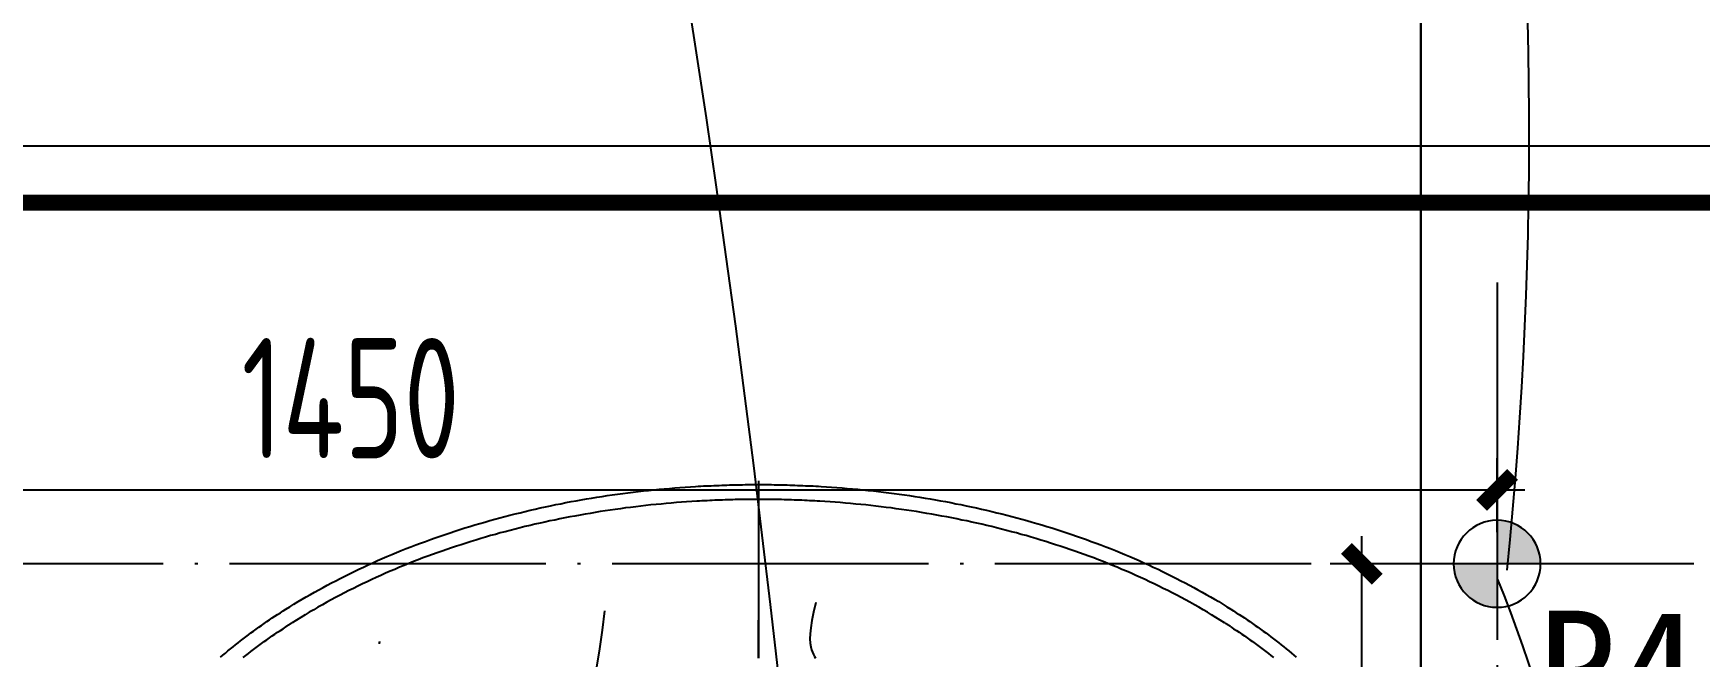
# Model space of a CAD drawing. Extents: x 11992 to 29481, y -6727 to 6811.
# Drawn here: x 24122 to 25176, y 3168 to 3562 of the extents above; entities that cross this region are included whole.
import ezdxf

# ---------------------------------------------------------------- set-up
doc = ezdxf.new("R2010")
doc.units = 0
doc.header["$MEASUREMENT"] = 0
doc.linetypes.add('DOTE', pattern=[2.42, 2, -0.2, 0.02, -0.2])
doc.layers.get('0').update_dxf_attribs({"color": 8, "linetype": 'CONTINUOUS'})
doc.layers.get('Defpoints').update_dxf_attribs({"color": 8, "linetype": 'CONTINUOUS'})
doc.layers.add('zoylight 1灯带', color=1, linetype='CONTINUOUS', lineweight=30)
for name, color, linetype in [('zoylight 2射灯', 1, 'CONTINUOUS'), ('zoylight 3编号', 7, 'CONTINUOUS'), ('zoylight 4标注', 9, 'CONTINUOUS'), ('zoylight 5回路', 4, 'CONTINUOUS')]:
    doc.layers.add(name, color=color, linetype=linetype)
doc.styles.add('CCD-DIM', font='archs.shx', dxfattribs={"width": 0.8})
doc.styles.add('TFB MS 3mm at 1 to 25', font='arial.ttf', dxfattribs={"height": 75})
doc.styles.add('XZC', font='SIMPLEX.SHX', dxfattribs={"width": 0.7, "bigfont": 'hztxt.shx'})
doc.linetypes.add('LED_LINE', pattern='A,12.7,-5.08,["LED",XZC,S=2.54,R=0,X=-2.54,Y=-1.27],-6.35', length=24.13)
doc.dimstyles.new('zoylight_DIM_40', dxfattribs={"dimscale": 40, "dimtxt": 1.9, "dimasz": 0.4, "dimexe": 0.5, "dimexo": 0.5, "dimgap": 0.5, "dimtad": 1, "dimdec": 0, "dimrnd": 5, "dimzin": 12, "dimdsep": 46, "dimtxsty": 'CCD-DIM', "dimblk": 'CCD_Dimension_Tick', "dimcen": 0.125, "dimclrd": 44, "dimclre": 44, "dimclrt": 50, "dimadec": 0, "dimazin": 0, "dimtfac": 1, "dimtdec": 0, "dimtmove": 2, "dimatfit": 3, "dimldrblk": 'CCD_Leader_Dot', "dimfxl": 0, "dimtvp": 1, "dimtolj": 1, "dimtzin": 0, "dimarcsym": 0})

# ---------------------------------------------------------------- blocks, each defined once
blk = doc.blocks.new('嵌入式射灯55')
at = {"layer": 'zoylight 2射灯'}
h = blk.add_hatch(color=256, dxfattribs=at)
h.dxf.hatch_style = 1
h.paths.add_polyline_path([(0, 0), (0, 27.5, 0.41421356), (-27.5, 0)])
h.paths.add_polyline_path([(0, -27.5, 0.41421356), (27.5, 0), (0, 0)])
for p, q in [((0, -48.125), (0, 48.125)), ((48.125, 0), (-48.125, 0))]:
    blk.add_line(p, q, dxfattribs=at)
blk.add_circle((0, 0), 27.5, dxfattribs=at)
blk = doc.blocks.new('CCD_Dimension_Tick')
at = {"color": 0, "linetype": 'ByBlock'}
for p, q in [((-1.091, 0), (0, 0)), ((0, 0), (1.091, 0))]:
    blk.add_line(p, q, dxfattribs=at)
at = {"color": 0, "linetype": 'Continuous', "const_width": 0.608}
blk.add_lwpolyline([(-0.61, -0.61), (0.61, 0.61)], dxfattribs=at)
blk = doc.blocks.new('*D38')
at = {"layer": 'Defpoints', "color": 0, "linetype": 'Continuous'}
for p in [(25047.9, 3273.1), (23598.2, 3226.4, 2437.4), (25047.9, 3226.4, 2437.4)]:
    blk.add_point(p, dxfattribs=at)
at = {"layer": 'zoylight 4标注', "color": 44, "lineweight": -2}
for p, q in [((23598.2, 3246.4), (23598.2, 3293.1)), ((23614.2, 3273.1), (25031.9, 3273.1))]:
    blk.add_line(p, q, dxfattribs=at)
at = {"layer": 'zoylight 4标注', "color": 44, "linetype": 'Continuous', "lineweight": -2}
blk.add_line((25047.9, 3246.4), (25047.9, 3293.1), dxfattribs=at)
at = {"layer": 'zoylight 4标注', "color": 44, "linetype": 'Continuous', "lineweight": -2, "xscale": 16, "yscale": 16, "zscale": 16, "rotation": 180}
blk.add_blockref('CCD_Dimension_Tick', (23598.2, 3273.1), dxfattribs=at)
at = {"layer": 'zoylight 4标注', "color": 44, "linetype": 'Continuous', "lineweight": -2, "xscale": 16, "yscale": 16, "zscale": 16}
blk.add_blockref('CCD_Dimension_Tick', (25047.9, 3273.1), dxfattribs=at)
at = {"layer": 'zoylight 4标注', "color": 50, "linetype": 'Continuous', "insert": (24323, 3331.1), "char_height": 76, "attachment_point": 5, "style": 'CCD-DIM'}
blk.add_mtext('\\A1;1450', dxfattribs=at)
blk = doc.blocks.new('CCD_Leader_Dot')
at = {"color": 0, "linetype": 'ByBlock'}
blk.add_line((-5, 0), (-10, 0), dxfattribs=at)
at = {"color": 0, "linetype": 'ByBlock', "const_width": 5}
blk.add_lwpolyline([(-2.5, 0, 1), (2.5, 0, 1)], format="xyb", close=True, dxfattribs=at)
blk = doc.blocks.new('*D43')
at = {"layer": 'Defpoints', "color": 0, "linetype": 'Continuous'}
for p in [(24962.3, 3226.4), (25047.9, 3226.4), (25047.9, 2526.4)]:
    blk.add_point(p, dxfattribs=at)
at = {"layer": 'zoylight 4标注', "color": 44, "linetype": 'Continuous', "lineweight": -2}
blk.add_line((25027.9, 3226.4), (24942.3, 3226.4), dxfattribs=at)
at = {"layer": 'zoylight 4标注', "color": 44, "lineweight": -2}
for p, q in [((24962.3, 2542.4), (24962.3, 3210.4)), ((25027.9, 2526.4), (24942.3, 2526.4))]:
    blk.add_line(p, q, dxfattribs=at)
at = {"layer": 'zoylight 4标注', "color": 44, "linetype": 'Continuous', "lineweight": -2, "xscale": 16, "yscale": 16, "zscale": 16}
for p, rotation in [((24962.3, 3226.4), 90), ((24962.3, 2526.4), 270)]:
    blk.add_blockref('CCD_Dimension_Tick', p, dxfattribs=dict(at, rotation=rotation))
at = {"layer": 'zoylight 4标注', "color": 50, "linetype": 'Continuous', "insert": (24904.3, 2876.4), "char_height": 76, "attachment_point": 5, "rotation": 90, "style": 'CCD-DIM'}
blk.add_mtext('\\A1;700', dxfattribs=at)

msp = doc.modelspace()

# ---------------------------------------------------------------- linework, layer by layer
for p, q in [((24999.6, 3630.6, -40.4), (24999.6, 730.6, -40.4)), ((24999.6, 3630.6, 329.6), (24999.6, 730.6, 329.6)), ((24999.6, -619.4, -40.4), (24999.6, 3630.6, -40.4)), ((25579.6, 3490.5), (19119.6, 3490.5)), ((24580.8, 3278.8, -1568.7), (24580.8, 3277.2, -1576.6)), ((24580.8, 3278.8, -1568.7), (24580.8, 3200, -1535.3)), ((24580.8, 3277.2, -1576.6), (24580.8, 3275.5, -1584.4)), ((24465.6, 3266.3, -2436.4), (24468.8, 3266.9, -2436.4)), ((24468.8, 3266.9, -2436.4), (24472.1, 3267.4, -2436.4)), ((24472.1, 3267.4, -2436.4), (24475.3, 3268, -2436.4)), ((24475.3, 3268, -2436.4), (24478.6, 3268.5, -2436.4)), ((24478.6, 3268.5, -2436.4), (24481.9, 3269, -2436.4)), ((24481.9, 3269, -2436.4), (24485.1, 3269.5, -2436.4)), ((24485.1, 3269.5, -2436.4), (24488.4, 3270, -2436.4)), ((24488.4, 3270, -2436.4), (24491.7, 3270.4, -2436.4)), ((24491.7, 3270.4, -2436.4), (24495, 3270.9, -2436.4)), ((24495, 3270.9, -2436.4), (24498.2, 3271.3, -2436.4)), ((24498.2, 3271.3, -2436.4), (24501.5, 3271.7, -2436.4)), ((24501.5, 3271.7, -2436.4), (24504.8, 3272.1, -2436.4)), ((24504.8, 3272.1, -2436.4), (24508.1, 3272.5, -2436.4)), ((24508.1, 3272.5, -2436.4), (24511.4, 3272.8, -2436.4)), ((24511.4, 3272.8, -2436.4), (24514.7, 3273.2, -2436.4)), ((24514.7, 3273.2, -2436.4), (24518, 3273.5, -2436.4)), ((24518, 3273.5, -2436.4), (24521.3, 3273.8, -2436.4)), ((24521.3, 3273.8, -2436.4), (24524.6, 3274.1, -2436.4)), ((24524.6, 3274.1, -2436.4), (24527.9, 3274.4, -2436.4)), ((24527.9, 3274.4, -2436.4), (24531.2, 3274.6, -2436.4)), ((24531.2, 3274.6, -2436.4), (24534.5, 3274.9, -2436.4)), ((24534.5, 3274.9, -2436.4), (24537.8, 3275.1, -2436.4)), ((24537.8, 3275.1, -2436.4), (24541.1, 3275.3, -2436.4)), ((24541.1, 3275.3, -2436.4), (24542.7, 3275.4, -2436.4)), ((24542.7, 3275.4, -2436.4), (24544.4, 3275.5, -2436.4)), ((24544.4, 3275.5, -2436.4), (24546, 3275.6, -2436.4)), ((24546, 3275.6, -2436.4), (24547.7, 3275.7, -2436.4)), ((24547.7, 3275.7, -2436.4), (24549.3, 3275.8, -2436.4)), ((24549.3, 3275.8, -2436.4), (24551, 3275.8, -2436.4)), ((24551.6, 3266.5, -2436.4), (24550, 3266.4, -2436.4)), ((24551, 3275.8, -2436.4), (24552.6, 3275.9, -2436.4)), ((24553.2, 3266.6, -2436.4), (24551.6, 3266.5, -2436.4)), ((24552.6, 3275.9, -2436.4), (24554.3, 3276, -2436.4)), ((24554.8, 3266.6, -2436.4), (24553.2, 3266.6, -2436.4)), ((24554.3, 3276, -2436.4), (24555.9, 3276, -2436.4)), ((24556.5, 3266.7, -2436.4), (24554.8, 3266.6, -2436.4)), ((24555.9, 3276, -2436.4), (24557.6, 3276.1, -2436.4)), ((24558.1, 3266.7, -2436.4), (24556.5, 3266.7, -2436.4)), ((24557.6, 3276.1, -2436.4), (24559.3, 3276.2, -2436.4)), ((24559.7, 3266.8, -2436.4), (24558.1, 3266.7, -2436.4)), ((24559.3, 3276.2, -2436.4), (24560.9, 3276.2, -2436.4)), ((24561.3, 3266.8, -2436.4), (24559.7, 3266.8, -2436.4)), ((24560.9, 3276.2, -2436.4), (24562.6, 3276.3, -2436.4)), ((24562.9, 3266.9, -2436.4), (24561.3, 3266.8, -2436.4)), ((24562.6, 3276.3, -2436.4), (24564.2, 3276.3, -2436.4)), ((24564.6, 3266.9, -2436.4), (24562.9, 3266.9, -2436.4)), ((24564.2, 3276.3, -2436.4), (24565.9, 3276.3, -2436.4)), ((24566.2, 3267, -2436.4), (24564.6, 3266.9, -2436.4)), ((24565.9, 3276.3, -2436.4), (24567.5, 3276.4, -2436.4)), ((24567.8, 3267, -2436.4), (24566.2, 3267, -2436.4)), ((24567.5, 3276.4, -2436.4), (24569.2, 3276.4, -2436.4)), ((24569.4, 3267, -2436.4), (24567.8, 3267, -2436.4)), ((24569.2, 3276.4, -2436.4), (24570.8, 3276.4, -2436.4)), ((24571, 3267.1, -2436.4), (24569.4, 3267, -2436.4)), ((24570.8, 3276.4, -2436.4), (24572.5, 3276.5, -2436.4)), ((24572.7, 3267.1, -2436.4), (24571, 3267.1, -2436.4)), ((24572.5, 3276.5, -2436.4), (24574.1, 3276.5, -2436.4)), ((24574.3, 3267.1, -2436.4), (24572.7, 3267.1, -2436.4)), ((24574.1, 3276.5, -2436.4), (24575.8, 3276.5, -2436.4)), ((24575.9, 3267.1, -2436.4), (24574.3, 3267.1, -2436.4)), ((24575.8, 3276.5, -2436.4), (24577.5, 3276.5, -2436.4)), ((24577.5, 3267.1, -2436.4), (24575.9, 3267.1, -2436.4)), ((24577.5, 3276.5, -2436.4), (24579.1, 3276.5, -2436.4)), ((24579.2, 3267.1, -2436.4), (24577.5, 3267.1, -2436.4)), ((24579.1, 3276.5, -2436.4), (24580.8, 3276.5, -2436.4)), ((24580.8, 3267.1, -2436.4), (24579.2, 3267.1, -2436.4)), ((24580.8, 3276.5, -2436.4), (24582.4, 3276.5, -2436.4)), ((24580.8, 3275.5, -1584.4), (24580.8, 3273.9, -1592.3)), ((24580.8, 3273.9, -1592.3), (24580.8, 3272.2, -1600.1)), ((24580.8, 3272.2, -1600.1), (24580.8, 3270.4, -1608)), ((24580.8, 3270.4, -1608), (24580.8, 3268.7, -1615.8)), ((24580.8, 3268.7, -1615.8), (24580.8, 3266.9, -1623.6)), ((24582.4, 3267.1, -2436.4), (24580.8, 3267.1, -2436.4)), ((24580.8, 3266.9, -1623.6), (24580.8, 3265, -1631.4)), ((24582.4, 3276.5, -2436.4), (24584.1, 3276.5, -2436.4)), ((24584, 3267.1, -2436.4), (24582.4, 3267.1, -2436.4)), ((24585.6, 3267.1, -2436.4), (24584, 3267.1, -2436.4)), ((24584.1, 3276.5, -2436.4), (24585.7, 3276.5, -2436.4)), ((24587.3, 3267.1, -2436.4), (24585.6, 3267.1, -2436.4)), ((24585.7, 3276.5, -2436.4), (24587.4, 3276.5, -2436.4)), ((24588.9, 3267.1, -2436.4), (24587.3, 3267.1, -2436.4)), ((24587.4, 3276.5, -2436.4), (24589, 3276.5, -2436.4)), ((24590.5, 3267.1, -2436.4), (24588.9, 3267.1, -2436.4)), ((24589, 3276.5, -2436.4), (24590.7, 3276.4, -2436.4)), ((24592.1, 3267, -2436.4), (24590.5, 3267.1, -2436.4)), ((24590.7, 3276.4, -2436.4), (24592.4, 3276.4, -2436.4)), ((24593.7, 3267, -2436.4), (24592.1, 3267, -2436.4)), ((24592.4, 3276.4, -2436.4), (24594, 3276.4, -2436.4)), ((24595.4, 3267, -2436.4), (24593.7, 3267, -2436.4)), ((24594, 3276.4, -2436.4), (24595.7, 3276.3, -2436.4)), ((24597, 3266.9, -2436.4), (24595.4, 3267, -2436.4)), ((24595.7, 3276.3, -2436.4), (24597.3, 3276.3, -2436.4)), ((24598.6, 3266.9, -2436.4), (24597, 3266.9, -2436.4)), ((24597.3, 3276.3, -2436.4), (24599, 3276.3, -2436.4)), ((24600.2, 3266.8, -2436.4), (24598.6, 3266.9, -2436.4)), ((24599, 3276.3, -2436.4), (24600.6, 3276.2, -2436.4)), ((24601.8, 3266.8, -2436.4), (24600.2, 3266.8, -2436.4)), ((24600.6, 3276.2, -2436.4), (24602.3, 3276.2, -2436.4)), ((24603.5, 3266.7, -2436.4), (24601.8, 3266.8, -2436.4)), ((24602.3, 3276.2, -2436.4), (24603.9, 3276.1, -2436.4)), ((24605.1, 3266.7, -2436.4), (24603.5, 3266.7, -2436.4)), ((24603.9, 3276.1, -2436.4), (24605.6, 3276, -2436.4)), ((24606.7, 3266.6, -2436.4), (24605.1, 3266.7, -2436.4)), ((24605.6, 3276, -2436.4), (24607.3, 3276, -2436.4)), ((24608.3, 3266.6, -2436.4), (24606.7, 3266.6, -2436.4)), ((24607.3, 3276, -2436.4), (24608.9, 3275.9, -2436.4)), ((24609.9, 3266.5, -2436.4), (24608.3, 3266.6, -2436.4)), ((24608.9, 3275.9, -2436.4), (24610.6, 3275.8, -2436.4)), ((24611.6, 3266.4, -2436.4), (24609.9, 3266.5, -2436.4)), ((24610.6, 3275.8, -2436.4), (24612.2, 3275.8, -2436.4)), ((24612.2, 3275.8, -2436.4), (24613.9, 3275.7, -2436.4)), ((24613.9, 3275.7, -2436.4), (24615.5, 3275.6, -2436.4)), ((24615.5, 3275.6, -2436.4), (24617.2, 3275.5, -2436.4)), ((24617.2, 3275.5, -2436.4), (24618.8, 3275.4, -2436.4)), ((24618.8, 3275.4, -2436.4), (24620.5, 3275.3, -2436.4)), ((24620.5, 3275.3, -2436.4), (24623.8, 3275.1, -2436.4)), ((24623.8, 3275.1, -2436.4), (24627.1, 3274.9, -2436.4)), ((24627.1, 3274.9, -2436.4), (24630.4, 3274.6, -2436.4)), ((24630.4, 3274.6, -2436.4), (24633.7, 3274.4, -2436.4)), ((24633.7, 3274.4, -2436.4), (24637, 3274.1, -2436.4)), ((24637, 3274.1, -2436.4), (24640.3, 3273.8, -2436.4)), ((24640.3, 3273.8, -2436.4), (24643.6, 3273.5, -2436.4)), ((24643.6, 3273.5, -2436.4), (24646.9, 3273.2, -2436.4)), ((24646.9, 3273.2, -2436.4), (24650.2, 3272.8, -2436.4)), ((24650.2, 3272.8, -2436.4), (24653.5, 3272.5, -2436.4)), ((24653.5, 3272.5, -2436.4), (24656.7, 3272.1, -2436.4)), ((24656.7, 3272.1, -2436.4), (24660, 3271.7, -2436.4)), ((24660, 3271.7, -2436.4), (24663.3, 3271.3, -2436.4)), ((24663.3, 3271.3, -2436.4), (24666.6, 3270.9, -2436.4)), ((24666.6, 3270.9, -2436.4), (24669.9, 3270.4, -2436.4)), ((24669.9, 3270.4, -2436.4), (24673.1, 3270, -2436.4)), ((24673.1, 3270, -2436.4), (24676.4, 3269.5, -2436.4)), ((24676.4, 3269.5, -2436.4), (24679.7, 3269, -2436.4)), ((24679.7, 3269, -2436.4), (24682.9, 3268.5, -2436.4)), ((24682.9, 3268.5, -2436.4), (24686.2, 3268, -2436.4)), ((24686.2, 3268, -2436.4), (24689.5, 3267.4, -2436.4)), ((24689.5, 3267.4, -2436.4), (24692.7, 3266.9, -2436.4)), ((24692.7, 3266.9, -2436.4), (24696, 3266.3, -2436.4)), ((24417.3, 3255.5, -2436.4), (24420.5, 3256.3, -2436.4)), ((24420.5, 3256.3, -2436.4), (24423.7, 3257.1, -2436.4)), ((24423.7, 3257.1, -2436.4), (24426.9, 3258, -2436.4)), ((24426.9, 3258, -2436.4), (24430.1, 3258.7, -2436.4)), ((24430.1, 3258.7, -2436.4), (24433.3, 3259.5, -2436.4)), ((24433.3, 3259.5, -2436.4), (24436.5, 3260.3, -2436.4)), ((24436.5, 3260.3, -2436.4), (24439.7, 3261, -2436.4)), ((24439.7, 3261, -2436.4), (24442.9, 3261.7, -2436.4)), ((24442.9, 3261.7, -2436.4), (24446.1, 3262.4, -2436.4)), ((24446.1, 3262.4, -2436.4), (24449.4, 3263.1, -2436.4)), ((24449.4, 3263.1, -2436.4), (24452.6, 3263.8, -2436.4)), ((24452.6, 3263.8, -2436.4), (24455.8, 3264.4, -2436.4)), ((24455.8, 3264.4, -2436.4), (24459.1, 3265.1, -2436.4)), ((24461.6, 3256, -2436.4), (24458.5, 3255.4, -2436.4)), ((24459.1, 3265.1, -2436.4), (24462.3, 3265.7, -2436.4)), ((24464.8, 3256.6, -2436.4), (24461.6, 3256, -2436.4)), ((24462.3, 3265.7, -2436.4), (24465.6, 3266.3, -2436.4)), ((24468, 3257.2, -2436.4), (24464.8, 3256.6, -2436.4)), ((24471.2, 3257.8, -2436.4), (24468, 3257.2, -2436.4)), ((24474.4, 3258.3, -2436.4), (24471.2, 3257.8, -2436.4)), ((24477.5, 3258.8, -2436.4), (24474.4, 3258.3, -2436.4)), ((24480.7, 3259.4, -2436.4), (24477.5, 3258.8, -2436.4)), ((24483.9, 3259.9, -2436.4), (24480.7, 3259.4, -2436.4)), ((24487.1, 3260.3, -2436.4), (24483.9, 3259.9, -2436.4)), ((24490.3, 3260.8, -2436.4), (24487.1, 3260.3, -2436.4)), ((24493.5, 3261.2, -2436.4), (24490.3, 3260.8, -2436.4)), ((24496.8, 3261.7, -2436.4), (24493.5, 3261.2, -2436.4)), ((24500, 3262.1, -2436.4), (24496.8, 3261.7, -2436.4)), ((24503.2, 3262.5, -2436.4), (24500, 3262.1, -2436.4)), ((24506.4, 3262.9, -2436.4), (24503.2, 3262.5, -2436.4)), ((24509.6, 3263.2, -2436.4), (24506.4, 3262.9, -2436.4)), ((24512.8, 3263.6, -2436.4), (24509.6, 3263.2, -2436.4)), ((24516.1, 3263.9, -2436.4), (24512.8, 3263.6, -2436.4)), ((24519.3, 3264.2, -2436.4), (24516.1, 3263.9, -2436.4)), ((24522.5, 3264.5, -2436.4), (24519.3, 3264.2, -2436.4)), ((24525.7, 3264.8, -2436.4), (24522.5, 3264.5, -2436.4)), ((24529, 3265.1, -2436.4), (24525.7, 3264.8, -2436.4)), ((24532.2, 3265.3, -2436.4), (24529, 3265.1, -2436.4)), ((24535.4, 3265.6, -2436.4), (24532.2, 3265.3, -2436.4)), ((24538.7, 3265.8, -2436.4), (24535.4, 3265.6, -2436.4)), ((24541.9, 3266, -2436.4), (24538.7, 3265.8, -2436.4)), ((24543.5, 3266.1, -2436.4), (24541.9, 3266, -2436.4)), ((24545.1, 3266.2, -2436.4), (24543.5, 3266.1, -2436.4)), ((24546.7, 3266.2, -2436.4), (24545.1, 3266.2, -2436.4)), ((24548.4, 3266.3, -2436.4), (24546.7, 3266.2, -2436.4)), ((24550, 3266.4, -2436.4), (24548.4, 3266.3, -2436.4)), ((24580.8, 3265, -1631.4), (24580.8, 3263.1, -1639.2)), ((24580.8, 3263.1, -1639.2), (24580.8, 3261.1, -1647)), ((24580.8, 3261.1, -1647), (24580.8, 3259.1, -1654.8)), ((24580.8, 3259.1, -1654.8), (24580.8, 3257, -1662.5)), ((24580.8, 3257, -1662.5), (24580.8, 3254.7, -1670.5)), ((24613.2, 3266.3, -2436.4), (24611.6, 3266.4, -2436.4)), ((24614.8, 3266.2, -2436.4), (24613.2, 3266.3, -2436.4)), ((24616.4, 3266.2, -2436.4), (24614.8, 3266.2, -2436.4)), ((24618, 3266.1, -2436.4), (24616.4, 3266.2, -2436.4)), ((24619.6, 3266, -2436.4), (24618, 3266.1, -2436.4)), ((24622.9, 3265.8, -2436.4), (24619.6, 3266, -2436.4)), ((24626.1, 3265.6, -2436.4), (24622.9, 3265.8, -2436.4)), ((24629.3, 3265.3, -2436.4), (24626.1, 3265.6, -2436.4)), ((24632.6, 3265.1, -2436.4), (24629.3, 3265.3, -2436.4)), ((24635.8, 3264.8, -2436.4), (24632.6, 3265.1, -2436.4)), ((24639, 3264.5, -2436.4), (24635.8, 3264.8, -2436.4)), ((24642.3, 3264.2, -2436.4), (24639, 3264.5, -2436.4)), ((24645.5, 3263.9, -2436.4), (24642.3, 3264.2, -2436.4)), ((24648.7, 3263.6, -2436.4), (24645.5, 3263.9, -2436.4)), ((24651.9, 3263.2, -2436.4), (24648.7, 3263.6, -2436.4)), ((24655.1, 3262.9, -2436.4), (24651.9, 3263.2, -2436.4)), ((24658.4, 3262.5, -2436.4), (24655.1, 3262.9, -2436.4)), ((24661.6, 3262.1, -2436.4), (24658.4, 3262.5, -2436.4)), ((24664.8, 3261.7, -2436.4), (24661.6, 3262.1, -2436.4)), ((24668, 3261.2, -2436.4), (24664.8, 3261.7, -2436.4)), ((24671.2, 3260.8, -2436.4), (24668, 3261.2, -2436.4)), ((24674.4, 3260.3, -2436.4), (24671.2, 3260.8, -2436.4)), ((24677.6, 3259.9, -2436.4), (24674.4, 3260.3, -2436.4)), ((24680.8, 3259.4, -2436.4), (24677.6, 3259.9, -2436.4)), ((24684, 3258.8, -2436.4), (24680.8, 3259.4, -2436.4)), ((24687.2, 3258.3, -2436.4), (24684, 3258.8, -2436.4)), ((24690.4, 3257.8, -2436.4), (24687.2, 3258.3, -2436.4)), ((24693.6, 3257.2, -2436.4), (24690.4, 3257.8, -2436.4)), ((24696.7, 3256.6, -2436.4), (24693.6, 3257.2, -2436.4)), ((24696, 3266.3, -2436.4), (24699.2, 3265.7, -2436.4)), ((24699.9, 3256, -2436.4), (24696.7, 3256.6, -2436.4)), ((24699.2, 3265.7, -2436.4), (24702.5, 3265.1, -2436.4)), ((24703.1, 3255.4, -2436.4), (24699.9, 3256, -2436.4)), ((24702.5, 3265.1, -2436.4), (24705.7, 3264.4, -2436.4)), ((24705.7, 3264.4, -2436.4), (24708.9, 3263.8, -2436.4)), ((24708.9, 3263.8, -2436.4), (24712.2, 3263.1, -2436.4)), ((24712.2, 3263.1, -2436.4), (24715.4, 3262.4, -2436.4)), ((24715.4, 3262.4, -2436.4), (24718.6, 3261.7, -2436.4)), ((24718.6, 3261.7, -2436.4), (24721.9, 3261, -2436.4)), ((24721.9, 3261, -2436.4), (24725.1, 3260.3, -2436.4)), ((24725.1, 3260.3, -2436.4), (24728.3, 3259.5, -2436.4)), ((24728.3, 3259.5, -2436.4), (24731.5, 3258.7, -2436.4)), ((24731.5, 3258.7, -2436.4), (24734.7, 3258, -2436.4)), ((24734.7, 3258, -2436.4), (24737.9, 3257.1, -2436.4)), ((24737.9, 3257.1, -2436.4), (24741.1, 3256.3, -2436.4)), ((24741.1, 3256.3, -2436.4), (24744.3, 3255.5, -2436.4)), ((24382.7, 3245, -2436.4), (24385.8, 3246, -2436.4)), ((24385.8, 3246, -2436.4), (24388.9, 3247.1, -2436.4)), ((24388.9, 3247.1, -2436.4), (24392, 3248.1, -2436.4)), ((24392, 3248.1, -2436.4), (24395.2, 3249.1, -2436.4)), ((24395.2, 3249.1, -2436.4), (24398.3, 3250, -2436.4)), ((24398.3, 3250, -2436.4), (24401.5, 3251, -2436.4)), ((24401.5, 3251, -2436.4), (24404.6, 3251.9, -2436.4)), ((24404.6, 3251.9, -2436.4), (24407.8, 3252.8, -2436.4)), ((24407.8, 3252.8, -2436.4), (24410.9, 3253.7, -2436.4)), ((24410.9, 3253.7, -2436.4), (24414.1, 3254.6, -2436.4)), ((24414.1, 3254.6, -2436.4), (24417.3, 3255.5, -2436.4)), ((24417.6, 3245.9, -2436.4), (24414.5, 3245, -2436.4)), ((24420.7, 3246.7, -2436.4), (24417.6, 3245.9, -2436.4)), ((24423.8, 3247.5, -2436.4), (24420.7, 3246.7, -2436.4)), ((24427, 3248.3, -2436.4), (24423.8, 3247.5, -2436.4)), ((24430.1, 3249.1, -2436.4), (24427, 3248.3, -2436.4)), ((24433.2, 3249.9, -2436.4), (24430.1, 3249.1, -2436.4)), ((24436.4, 3250.6, -2436.4), (24433.2, 3249.9, -2436.4)), ((24439.5, 3251.4, -2436.4), (24436.4, 3250.6, -2436.4)), ((24442.7, 3252.1, -2436.4), (24439.5, 3251.4, -2436.4)), ((24445.8, 3252.8, -2436.4), (24442.7, 3252.1, -2436.4)), ((24449, 3253.5, -2436.4), (24445.8, 3252.8, -2436.4)), ((24452.1, 3254.1, -2436.4), (24449, 3253.5, -2436.4)), ((24455.3, 3254.8, -2436.4), (24452.1, 3254.1, -2436.4)), ((24458.5, 3255.4, -2436.4), (24455.3, 3254.8, -2436.4)), ((24580.8, 3254.7, -1670.5), (24580.8, 3252.4, -1678.4)), ((24580.8, 3252.4, -1678.4), (24580.8, 3250, -1686.2)), ((24580.8, 3250, -1686.2), (24580.8, 3247.5, -1694.1)), ((24580.8, 3247.5, -1694.1), (24580.8, 3244.9, -1701.9)), ((24706.3, 3254.8, -2436.4), (24703.1, 3255.4, -2436.4)), ((24709.4, 3254.1, -2436.4), (24706.3, 3254.8, -2436.4)), ((24712.6, 3253.5, -2436.4), (24709.4, 3254.1, -2436.4)), ((24715.7, 3252.8, -2436.4), (24712.6, 3253.5, -2436.4)), ((24718.9, 3252.1, -2436.4), (24715.7, 3252.8, -2436.4)), ((24722, 3251.4, -2436.4), (24718.9, 3252.1, -2436.4)), ((24725.2, 3250.6, -2436.4), (24722, 3251.4, -2436.4)), ((24728.3, 3249.9, -2436.4), (24725.2, 3250.6, -2436.4)), ((24731.4, 3249.1, -2436.4), (24728.3, 3249.9, -2436.4)), ((24734.6, 3248.3, -2436.4), (24731.4, 3249.1, -2436.4)), ((24737.7, 3247.5, -2436.4), (24734.6, 3248.3, -2436.4)), ((24740.8, 3246.7, -2436.4), (24737.7, 3247.5, -2436.4)), ((24743.9, 3245.9, -2436.4), (24740.8, 3246.7, -2436.4)), ((24747, 3245, -2436.4), (24743.9, 3245.9, -2436.4)), ((24744.3, 3255.5, -2436.4), (24747.4, 3254.6, -2436.4)), ((24747.4, 3254.6, -2436.4), (24750.6, 3253.7, -2436.4)), ((24750.6, 3253.7, -2436.4), (24753.8, 3252.8, -2436.4)), ((24753.8, 3252.8, -2436.4), (24756.9, 3251.9, -2436.4)), ((24756.9, 3251.9, -2436.4), (24760.1, 3251, -2436.4)), ((24760.1, 3251, -2436.4), (24763.2, 3250, -2436.4)), ((24763.2, 3250, -2436.4), (24766.4, 3249.1, -2436.4)), ((24766.4, 3249.1, -2436.4), (24769.5, 3248.1, -2436.4)), ((24769.5, 3248.1, -2436.4), (24772.6, 3247.1, -2436.4)), ((24772.6, 3247.1, -2436.4), (24775.8, 3246, -2436.4)), ((24775.8, 3246, -2436.4), (24778.9, 3245, -2436.4)), ((24355, 3234.8, -2436.4), (24358, 3236, -2436.4)), ((24358, 3236, -2436.4), (24361.1, 3237.2, -2436.4)), ((24361.1, 3237.2, -2436.4), (24364.2, 3238.3, -2436.4)), ((24364.2, 3238.3, -2436.4), (24367.2, 3239.5, -2436.4)), ((24367.2, 3239.5, -2436.4), (24370.3, 3240.6, -2436.4)), ((24370.3, 3240.6, -2436.4), (24373.4, 3241.8, -2436.4)), ((24373.4, 3241.8, -2436.4), (24376.5, 3242.9, -2436.4)), ((24376.5, 3242.9, -2436.4), (24379.6, 3243.9, -2436.4)), ((24379.6, 3243.9, -2436.4), (24382.7, 3245, -2436.4)), ((24383.8, 3235.5, -2436.4), (24380.8, 3234.4, -2436.4)), ((24386.8, 3236.5, -2436.4), (24383.8, 3235.5, -2436.4)), ((24389.9, 3237.5, -2436.4), (24386.8, 3236.5, -2436.4)), ((24392.9, 3238.5, -2436.4), (24389.9, 3237.5, -2436.4)), ((24396, 3239.5, -2436.4), (24392.9, 3238.5, -2436.4)), ((24399.1, 3240.5, -2436.4), (24396, 3239.5, -2436.4)), ((24402.1, 3241.4, -2436.4), (24399.1, 3240.5, -2436.4)), ((24405.2, 3242.4, -2436.4), (24402.1, 3241.4, -2436.4)), ((24408.3, 3243.3, -2436.4), (24405.2, 3242.4, -2436.4)), ((24411.4, 3244.2, -2436.4), (24408.3, 3243.3, -2436.4)), ((24414.5, 3245, -2436.4), (24411.4, 3244.2, -2436.4)), ((24580.8, 3244.9, -1701.9), (24580.8, 3242.3, -1709.7)), ((24580.8, 3242.3, -1709.7), (24580.8, 3239.5, -1717.5)), ((24580.8, 3239.5, -1717.5), (24580.8, 3236.6, -1725.2)), ((24580.8, 3236.6, -1725.2), (24580.8, 3233.7, -1732.9)), ((24750.1, 3244.2, -2436.4), (24747, 3245, -2436.4)), ((24753.2, 3243.3, -2436.4), (24750.1, 3244.2, -2436.4)), ((24756.3, 3242.4, -2436.4), (24753.2, 3243.3, -2436.4)), ((24759.4, 3241.4, -2436.4), (24756.3, 3242.4, -2436.4)), ((24762.5, 3240.5, -2436.4), (24759.4, 3241.4, -2436.4)), ((24765.5, 3239.5, -2436.4), (24762.5, 3240.5, -2436.4)), ((24768.6, 3238.5, -2436.4), (24765.5, 3239.5, -2436.4)), ((24771.7, 3237.5, -2436.4), (24768.6, 3238.5, -2436.4)), ((24774.7, 3236.5, -2436.4), (24771.7, 3237.5, -2436.4)), ((24777.8, 3235.5, -2436.4), (24774.7, 3236.5, -2436.4)), ((24780.8, 3234.4, -2436.4), (24777.8, 3235.5, -2436.4)), ((24778.9, 3245, -2436.4), (24782, 3243.9, -2436.4)), ((24782, 3243.9, -2436.4), (24785.1, 3242.9, -2436.4)), ((24785.1, 3242.9, -2436.4), (24788.2, 3241.8, -2436.4)), ((24788.2, 3241.8, -2436.4), (24791.3, 3240.6, -2436.4)), ((24791.3, 3240.6, -2436.4), (24794.3, 3239.5, -2436.4)), ((24794.3, 3239.5, -2436.4), (24797.4, 3238.3, -2436.4)), ((24797.4, 3238.3, -2436.4), (24800.4, 3237.2, -2436.4)), ((24800.4, 3237.2, -2436.4), (24803.5, 3236, -2436.4)), ((24803.5, 3236, -2436.4), (24806.5, 3234.8, -2436.4)), ((24328.1, 3223, -2436.4), (24331, 3224.3, -2436.4)), ((24331, 3224.3, -2436.4), (24334, 3225.7, -2436.4)), ((24334, 3225.7, -2436.4), (24337, 3227.1, -2436.4)), ((24337, 3227.1, -2436.4), (24339.9, 3228.4, -2436.4)), ((24339.9, 3228.4, -2436.4), (24342.9, 3229.7, -2436.4)), ((24342.9, 3229.7, -2436.4), (24345.9, 3231, -2436.4)), ((24345.9, 3231, -2436.4), (24349, 3232.3, -2436.4)), ((24349, 3232.3, -2436.4), (24352, 3233.5, -2436.4)), ((24352, 3233.5, -2436.4), (24355, 3234.8, -2436.4)), ((24356.8, 3225.4, -2436.4), (24353.8, 3224.2, -2436.4)), ((24359.7, 3226.6, -2436.4), (24356.8, 3225.4, -2436.4)), ((24362.7, 3227.8, -2436.4), (24359.7, 3226.6, -2436.4)), ((24365.7, 3228.9, -2436.4), (24362.7, 3227.8, -2436.4)), ((24368.7, 3230.1, -2436.4), (24365.7, 3228.9, -2436.4)), ((24371.7, 3231.2, -2436.4), (24368.7, 3230.1, -2436.4)), ((24374.7, 3232.3, -2436.4), (24371.7, 3231.2, -2436.4)), ((24377.7, 3233.4, -2436.4), (24374.7, 3232.3, -2436.4)), ((24380.8, 3234.4, -2436.4), (24377.7, 3233.4, -2436.4)), ((24580.8, 3233.7, -1732.9), (24580.8, 3230.6, -1740.5)), ((24580.8, 3230.6, -1740.5), (24580.8, 3227.5, -1748.1)), ((24580.8, 3227.5, -1748.1), (24580.8, 3224.2, -1755.7)), ((24783.8, 3233.4, -2436.4), (24780.8, 3234.4, -2436.4)), ((24786.8, 3232.3, -2436.4), (24783.8, 3233.4, -2436.4)), ((24789.8, 3231.2, -2436.4), (24786.8, 3232.3, -2436.4)), ((24792.8, 3230.1, -2436.4), (24789.8, 3231.2, -2436.4)), ((24795.8, 3228.9, -2436.4), (24792.8, 3230.1, -2436.4)), ((24798.8, 3227.8, -2436.4), (24795.8, 3228.9, -2436.4)), ((24801.8, 3226.6, -2436.4), (24798.8, 3227.8, -2436.4)), ((24804.8, 3225.4, -2436.4), (24801.8, 3226.6, -2436.4)), ((24807.7, 3224.2, -2436.4), (24804.8, 3225.4, -2436.4)), ((24806.5, 3234.8, -2436.4), (24809.6, 3233.5, -2436.4)), ((24809.6, 3233.5, -2436.4), (24812.6, 3232.3, -2436.4)), ((24812.6, 3232.3, -2436.4), (24815.6, 3231, -2436.4)), ((24815.6, 3231, -2436.4), (24818.6, 3229.7, -2436.4)), ((24818.6, 3229.7, -2436.4), (24821.6, 3228.4, -2436.4)), ((24821.6, 3228.4, -2436.4), (24824.6, 3227.1, -2436.4)), ((24824.6, 3227.1, -2436.4), (24827.6, 3225.7, -2436.4)), ((24827.6, 3225.7, -2436.4), (24830.5, 3224.3, -2436.4)), ((24830.5, 3224.3, -2436.4), (24833.5, 3223, -2436.4)), ((24308.1, 3212.9, -2436.4), (24310.8, 3214.3, -2436.4)), ((24310.8, 3214.3, -2436.4), (24313.5, 3215.7, -2436.4)), ((24313.5, 3215.7, -2436.4), (24316.4, 3217.2, -2436.4)), ((24316.4, 3217.2, -2436.4), (24319.3, 3218.7, -2436.4)), ((24319.3, 3218.7, -2436.4), (24322.2, 3220.1, -2436.4)), ((24322.2, 3220.1, -2436.4), (24325.1, 3221.6, -2436.4)), ((24325.1, 3221.6, -2436.4), (24328.1, 3223, -2436.4)), ((24333.4, 3215.1, -2436.4), (24330.5, 3213.7, -2436.4)), ((24336.3, 3216.4, -2436.4), (24333.4, 3215.1, -2436.4)), ((24339.2, 3217.8, -2436.4), (24336.3, 3216.4, -2436.4)), ((24342.1, 3219.1, -2436.4), (24339.2, 3217.8, -2436.4)), ((24345, 3220.4, -2436.4), (24342.1, 3219.1, -2436.4)), ((24347.9, 3221.7, -2436.4), (24345, 3220.4, -2436.4)), ((24350.9, 3222.9, -2436.4), (24347.9, 3221.7, -2436.4)), ((24353.8, 3224.2, -2436.4), (24350.9, 3222.9, -2436.4)), ((24580.8, 3224.2, -1755.7), (24580.8, 3220.8, -1763.2)), ((24580.8, 3220.8, -1763.2), (24580.8, 3217.3, -1770.7)), ((24580.8, 3217.3, -1770.7), (24580.8, 3213.7, -1778.1)), ((24580.8, 3213.7, -1778.1), (24580.8, 3210, -1785.5)), ((24810.7, 3222.9, -2436.4), (24807.7, 3224.2, -2436.4)), ((24813.6, 3221.7, -2436.4), (24810.7, 3222.9, -2436.4)), ((24816.6, 3220.4, -2436.4), (24813.6, 3221.7, -2436.4)), ((24819.5, 3219.1, -2436.4), (24816.6, 3220.4, -2436.4)), ((24822.4, 3217.8, -2436.4), (24819.5, 3219.1, -2436.4)), ((24825.3, 3216.4, -2436.4), (24822.4, 3217.8, -2436.4)), ((24828.2, 3215.1, -2436.4), (24825.3, 3216.4, -2436.4)), ((24831.1, 3213.7, -2436.4), (24828.2, 3215.1, -2436.4)), ((24833.5, 3223, -2436.4), (24836.4, 3221.6, -2436.4)), ((24836.4, 3221.6, -2436.4), (24839.3, 3220.1, -2436.4)), ((24839.3, 3220.1, -2436.4), (24842.2, 3218.7, -2436.4)), ((24842.2, 3218.7, -2436.4), (24845.2, 3217.2, -2436.4)), ((24845.2, 3217.2, -2436.4), (24848, 3215.7, -2436.4)), ((24848, 3215.7, -2436.4), (24850.7, 3214.3, -2436.4)), ((24850.7, 3214.3, -2436.4), (24853.4, 3212.9, -2436.4)), ((24289.7, 3202.5, -2436.4), (24292.3, 3204, -2436.4)), ((24292.3, 3204, -2436.4), (24294.9, 3205.5, -2436.4)), ((24294.9, 3205.5, -2436.4), (24297.5, 3207, -2436.4)), ((24297.5, 3207, -2436.4), (24300.2, 3208.5, -2436.4)), ((24300.2, 3208.5, -2436.4), (24302.8, 3210, -2436.4)), ((24302.8, 3210, -2436.4), (24305.5, 3211.5, -2436.4)), ((24305.5, 3211.5, -2436.4), (24308.1, 3212.9, -2436.4)), ((24310.6, 3203.6, -2436.4), (24307.9, 3202.1, -2436.4)), ((24313.4, 3205.1, -2436.4), (24310.6, 3203.6, -2436.4)), ((24316.3, 3206.6, -2436.4), (24313.4, 3205.1, -2436.4)), ((24319.1, 3208, -2436.4), (24316.3, 3206.6, -2436.4)), ((24321.9, 3209.5, -2436.4), (24319.1, 3208, -2436.4)), ((24324.8, 3210.9, -2436.4), (24321.9, 3209.5, -2436.4)), ((24327.6, 3212.3, -2436.4), (24324.8, 3210.9, -2436.4)), ((24330.5, 3213.7, -2436.4), (24327.6, 3212.3, -2436.4)), ((24580.8, 3210, -1785.5), (24580.8, 3206.2, -1792.8)), ((24580.8, 3206.2, -1792.8), (24580.8, 3202.3, -1800)), ((24833.9, 3212.3, -2436.4), (24831.1, 3213.7, -2436.4)), ((24836.8, 3210.9, -2436.4), (24833.9, 3212.3, -2436.4)), ((24839.6, 3209.5, -2436.4), (24836.8, 3210.9, -2436.4)), ((24842.5, 3208, -2436.4), (24839.6, 3209.5, -2436.4)), ((24845.3, 3206.6, -2436.4), (24842.5, 3208, -2436.4)), ((24848.1, 3205.1, -2436.4), (24845.3, 3206.6, -2436.4)), ((24850.9, 3203.6, -2436.4), (24848.1, 3205.1, -2436.4)), ((24853.7, 3202.1, -2436.4), (24850.9, 3203.6, -2436.4)), ((24853.4, 3212.9, -2436.4), (24856.1, 3211.5, -2436.4)), ((24856.1, 3211.5, -2436.4), (24858.7, 3210, -2436.4)), ((24858.7, 3210, -2436.4), (24861.4, 3208.5, -2436.4)), ((24861.4, 3208.5, -2436.4), (24864, 3207, -2436.4)), ((24864, 3207, -2436.4), (24866.7, 3205.5, -2436.4)), ((24866.7, 3205.5, -2436.4), (24869.3, 3204, -2436.4)), ((24869.3, 3204, -2436.4), (24871.9, 3202.5, -2436.4)), ((24273.4, 3192.2, -2436.4), (24275.1, 3193.3, -2436.4)), ((24275.1, 3193.3, -2436.4), (24276.8, 3194.4, -2436.4)), ((24276.8, 3194.4, -2436.4), (24278.5, 3195.5, -2436.4)), ((24278.5, 3195.5, -2436.4), (24280.2, 3196.6, -2436.4)), ((24280.2, 3196.6, -2436.4), (24282, 3197.7, -2436.4)), ((24282, 3197.7, -2436.4), (24284.5, 3199.3, -2436.4)), ((24284.5, 3199.3, -2436.4), (24287.1, 3200.9, -2436.4)), ((24287.1, 3200.9, -2436.4), (24289.7, 3202.5, -2436.4)), ((24294.1, 3194.1, -2436.4), (24291.4, 3192.5, -2436.4)), ((24296.8, 3195.8, -2436.4), (24294.1, 3194.1, -2436.4)), ((24299.6, 3197.4, -2436.4), (24296.8, 3195.8, -2436.4)), ((24302.3, 3199, -2436.4), (24299.6, 3197.4, -2436.4)), ((24305.1, 3200.5, -2436.4), (24302.3, 3199, -2436.4)), ((24307.9, 3202.1, -2436.4), (24305.1, 3200.5, -2436.4)), ((24483.4, 3196.6, -2436.4), (24481.9, 3184.5, -2436.4)), ((24580.8, 3202.3, -1800), (24580.8, 3198.3, -1807.2)), ((24580.8, 3200, -1535.3), (24580.8, 3198.9, -1534.9)), ((24580.8, 3200, -1535.3), (24580.8, 3188.8, -1530.6)), ((24580.8, 3198.9, -1534.9), (24580.8, 3197.8, -1534.4)), ((24580.8, 3198.3, -1807.2), (24580.8, 3194.2, -1814.3)), ((24580.8, 3197.8, -1534.4), (24580.8, 3196.7, -1534)), ((24580.8, 3196.7, -1534), (24580.8, 3195.6, -1533.5)), ((24580.8, 3195.6, -1533.5), (24580.8, 3194.4, -1533.1)), ((24580.8, 3194.4, -1533.1), (24580.8, 3193.3, -1532.6)), ((24580.8, 3194.2, -1814.3), (24580.8, 3189.9, -1821.4)), ((24580.8, 3193.3, -1532.6), (24580.8, 3192.1, -1532.2)), ((24615.7, 3195.9, -2436.4), (24614.6, 3190.5, -2436.4)), ((24617.2, 3202, -2436.4), (24615.7, 3195.9, -2436.4)), ((24856.5, 3200.5, -2436.4), (24853.7, 3202.1, -2436.4)), ((24859.2, 3199, -2436.4), (24856.5, 3200.5, -2436.4)), ((24862, 3197.4, -2436.4), (24859.2, 3199, -2436.4)), ((24864.7, 3195.8, -2436.4), (24862, 3197.4, -2436.4)), ((24867.4, 3194.1, -2436.4), (24864.7, 3195.8, -2436.4)), ((24870.1, 3192.5, -2436.4), (24867.4, 3194.1, -2436.4)), ((24871.9, 3202.5, -2436.4), (24874.5, 3200.9, -2436.4)), ((24874.5, 3200.9, -2436.4), (24877, 3199.3, -2436.4)), ((24877, 3199.3, -2436.4), (24879.6, 3197.7, -2436.4)), ((24879.6, 3197.7, -2436.4), (24881.3, 3196.6, -2436.4)), ((24881.3, 3196.6, -2436.4), (24883, 3195.5, -2436.4)), ((24883, 3195.5, -2436.4), (24884.8, 3194.4, -2436.4)), ((24884.8, 3194.4, -2436.4), (24886.5, 3193.3, -2436.4)), ((24886.5, 3193.3, -2436.4), (24888.2, 3192.2, -2436.4)), ((24258.3, 3181.5, -2436.4), (24259.9, 3182.7, -2436.4)), ((24259.9, 3182.7, -2436.4), (24261.6, 3183.9, -2436.4)), ((24261.6, 3183.9, -2436.4), (24263.3, 3185.1, -2436.4)), ((24263.3, 3185.1, -2436.4), (24264.9, 3186.3, -2436.4)), ((24264.9, 3186.3, -2436.4), (24266.6, 3187.5, -2436.4)), ((24266.6, 3187.5, -2436.4), (24268.3, 3188.7, -2436.4)), ((24268.3, 3188.7, -2436.4), (24270, 3189.9, -2436.4)), ((24270, 3189.9, -2436.4), (24271.7, 3191, -2436.4)), ((24271.7, 3191, -2436.4), (24273.4, 3192.2, -2436.4)), ((24275.1, 3182, -2436.4), (24276.8, 3183.1, -2436.4)), ((24276.8, 3183.1, -2436.4), (24278.5, 3184.3, -2436.4)), ((24278.5, 3184.3, -2436.4), (24280.2, 3185.4, -2436.4)), ((24280.2, 3185.4, -2436.4), (24282, 3186.6, -2436.4)), ((24282.3, 3186.8, -2436.4), (24282, 3186.6, -2436.4)), ((24282.6, 3187, -2436.4), (24282.3, 3186.8, -2436.4)), ((24283, 3187.2, -2436.4), (24282.6, 3187, -2436.4)), ((24283.3, 3187.4, -2436.4), (24283, 3187.2, -2436.4)), ((24283.7, 3187.7, -2436.4), (24283.3, 3187.4, -2436.4)), ((24284, 3187.9, -2436.4), (24283.7, 3187.7, -2436.4)), ((24284.3, 3188.1, -2436.4), (24284, 3187.9, -2436.4)), ((24284.7, 3188.3, -2436.4), (24284.3, 3188.1, -2436.4)), ((24285, 3188.5, -2436.4), (24284.7, 3188.3, -2436.4)), ((24285.4, 3188.7, -2436.4), (24285, 3188.5, -2436.4)), ((24285.7, 3189, -2436.4), (24285.4, 3188.7, -2436.4)), ((24286, 3189.2, -2436.4), (24285.7, 3189, -2436.4)), ((24288.7, 3190.8, -2436.4), (24286, 3189.2, -2436.4)), ((24291.4, 3192.5, -2436.4), (24288.7, 3190.8, -2436.4)), ((24481.9, 3184.5, -2436.4), (24480.3, 3172.6, -2436.4)), ((24580.8, 3192.1, -1532.2), (24580.8, 3191, -1531.7)), ((24580.8, 3191, -1531.7), (24580.8, 3189.8, -1531.3)), ((24580.8, 3190.4, -1531.5), (24580.8, 3190.7, -1531.7)), ((24580.8, 3190, -1531.4), (24580.8, 3190.4, -1531.5)), ((24580.8, 3189.6, -1531.2), (24580.8, 3190, -1531.4)), ((24580.8, 3189.9, -1821.4), (24580.8, 3185.6, -1828.4)), ((24580.8, 3189.8, -1531.3), (24580.8, 3188.6, -1530.9)), ((24580.8, 3189.2, -1531.1), (24580.8, 3189.6, -1531.2)), ((24580.8, 3188.9, -1531), (24580.8, 3189.2, -1531.1)), ((24580.8, 3188.5, -1530.8), (24580.8, 3188.9, -1531)), ((24580.8, 3188.8, -1530.6), (24580.8, 3187.7, -1530.1)), ((24580.8, 3188.6, -1530.9), (24580.8, 3187.4, -1530.4)), ((24580.8, 3188.1, -1530.7), (24580.8, 3188.5, -1530.8)), ((24580.8, 3187.7, -1530.6), (24580.8, 3188.1, -1530.7)), ((24580.8, 3187.4, -1530.4), (24580.8, 3187.7, -1530.6)), ((24580.8, 3187.7, -1530.1), (24580.8, 3186.5, -1529.6)), ((24580.8, 3187, -1530.3), (24580.8, 3187.4, -1530.4)), ((24580.8, 3187.4, -1530.4), (24580.8, 3186.2, -1530)), ((24580.8, 3186.6, -1530.2), (24580.8, 3187, -1530.3)), ((24580.8, 3186.2, -1530), (24580.8, 3186.6, -1530.2)), ((24580.8, 3186.5, -1529.6), (24580.8, 3185.4, -1529.2)), ((24580.8, 3185, -1529.6), (24580.8, 3186.2, -1530)), ((24580.8, 3186.2, -1530), (24580.8, 3185, -1529.6)), ((24580.8, 3185.6, -1828.4), (24580.8, 3181.1, -1835.3)), ((24580.8, 3185.4, -1529.2), (24580.8, 3184.2, -1528.7)), ((24580.8, 3183.8, -1529.2), (24580.8, 3185, -1529.6)), ((24580.8, 3185, -1529.6), (24580.8, 3183.8, -1529.2)), ((24580.8, 3184.2, -1528.7), (24580.8, 3183, -1528.2)), ((24580.8, 3182.5, -1528.8), (24580.8, 3183.8, -1529.2)), ((24580.8, 3183.8, -1529.2), (24580.8, 3182.5, -1528.8)), ((24580.8, 3183, -1528.2), (24580.8, 3181.9, -1527.8)), ((24580.8, 3181.3, -1528.4), (24580.8, 3182.5, -1528.8)), ((24580.8, 3182.5, -1528.8), (24580.8, 3181.3, -1528.3)), ((24613.5, 3182.2, -2436.4), (24613.4, 3178.9, -2436.4)), ((24613.9, 3186, -2436.4), (24613.5, 3182.2, -2436.4)), ((24614.6, 3190.5, -2436.4), (24613.9, 3186, -2436.4)), ((24872.8, 3190.8, -2436.4), (24870.1, 3192.5, -2436.4)), ((24875.5, 3189.2, -2436.4), (24872.8, 3190.8, -2436.4)), ((24875.9, 3189, -2436.4), (24875.5, 3189.2, -2436.4)), ((24876.2, 3188.7, -2436.4), (24875.9, 3189, -2436.4)), ((24876.5, 3188.5, -2436.4), (24876.2, 3188.7, -2436.4)), ((24876.9, 3188.3, -2436.4), (24876.5, 3188.5, -2436.4)), ((24877.2, 3188.1, -2436.4), (24876.9, 3188.3, -2436.4)), ((24877.6, 3187.9, -2436.4), (24877.2, 3188.1, -2436.4)), ((24877.9, 3187.6, -2436.4), (24877.6, 3187.9, -2436.4)), ((24878.2, 3187.4, -2436.4), (24877.9, 3187.6, -2436.4)), ((24878.6, 3187.2, -2436.4), (24878.2, 3187.4, -2436.4)), ((24878.9, 3187, -2436.4), (24878.6, 3187.2, -2436.4)), ((24879.3, 3186.8, -2436.4), (24878.9, 3187, -2436.4)), ((24879.6, 3186.6, -2436.4), (24879.3, 3186.8, -2436.4)), ((24879.6, 3186.6, -2436.4), (24881.3, 3185.4, -2436.4)), ((24881.3, 3185.4, -2436.4), (24883.1, 3184.3, -2436.4)), ((24883.1, 3184.3, -2436.4), (24884.8, 3183.1, -2436.4)), ((24884.8, 3183.1, -2436.4), (24886.5, 3182, -2436.4)), ((24888.2, 3192.2, -2436.4), (24889.9, 3191, -2436.4)), ((24889.9, 3191, -2436.4), (24891.6, 3189.9, -2436.4)), ((24891.6, 3189.9, -2436.4), (24893.3, 3188.7, -2436.4)), ((24893.3, 3188.7, -2436.4), (24894.9, 3187.5, -2436.4)), ((24894.9, 3187.5, -2436.4), (24896.6, 3186.3, -2436.4)), ((24896.6, 3186.3, -2436.4), (24898.3, 3185.1, -2436.4)), ((24898.3, 3185.1, -2436.4), (24900, 3183.9, -2436.4)), ((24900, 3183.9, -2436.4), (24901.6, 3182.7, -2436.4)), ((24901.6, 3182.7, -2436.4), (24903.3, 3181.5, -2436.4)), ((24245.4, 3171.3, -2436.4), (24247, 3172.6, -2436.4)), ((24247, 3172.6, -2436.4), (24248.6, 3173.9, -2436.4)), ((24248.6, 3173.9, -2436.4), (24250.2, 3175.2, -2436.4)), ((24250.2, 3175.2, -2436.4), (24251.8, 3176.5, -2436.4)), ((24251.8, 3176.5, -2436.4), (24253.4, 3177.8, -2436.4)), ((24253.4, 3177.8, -2436.4), (24255, 3179, -2436.4)), ((24255, 3179, -2436.4), (24256.7, 3180.3, -2436.4)), ((24256.7, 3180.3, -2436.4), (24258.3, 3181.5, -2436.4)), ((24259.9, 3171, -2436.4), (24261.6, 3172.3, -2436.4)), ((24261.6, 3172.3, -2436.4), (24263.2, 3173.5, -2436.4)), ((24263.2, 3173.5, -2436.4), (24264.9, 3174.7, -2436.4)), ((24264.9, 3174.7, -2436.4), (24266.6, 3176, -2436.4)), ((24266.6, 3176, -2436.4), (24268.3, 3177.2, -2436.4)), ((24268.3, 3177.2, -2436.4), (24270, 3178.4, -2436.4)), ((24270, 3178.4, -2436.4), (24271.7, 3179.6, -2436.4)), ((24271.7, 3179.6, -2436.4), (24273.4, 3180.8, -2436.4)), ((24273.4, 3180.8, -2436.4), (24275.1, 3182, -2436.4)), ((24341.3, 3177.2, -2436.4), (24341.3, 3177.2, -2435.4)), ((24341.3, 3177.2, -2435.4), (24341.3, 3177.1, -2435)), ((24341.3, 3177.1, -2435), (24341.3, 3177, -2434.6)), ((24341.3, 3176.8, -2434.3), (24341.3, 3177, -2434.6)), ((24341.3, 3176.8, -2434.3), (24341.3, 3176.6, -2434.1)), ((24341.3, 3176.3, -2434), (24341.3, 3176.6, -2434.1)), ((24341.3, 3175.9, -2433.9), (24341.3, 3176.3, -2434)), ((24480.3, 3172.6, -2436.4), (24478.5, 3161, -2436.4)), ((24580.8, 3181.9, -1527.8), (24580.8, 3180.7, -1527.3)), ((24580.8, 3180, -1527.9), (24580.8, 3181.3, -1528.4)), ((24580.8, 3181.3, -1528.3), (24580.8, 3180, -1527.9)), ((24580.8, 3181.1, -1835.3), (24580.8, 3176.6, -1842.2)), ((24580.8, 3180.7, -1527.3), (24580.8, 3179.5, -1526.9)), ((24580.8, 3178.8, -1527.5), (24580.8, 3180, -1527.9)), ((24580.8, 3180, -1527.9), (24580.8, 3178.7, -1527.5)), ((24580.8, 3179.5, -1526.9), (24580.8, 3178.2, -1526.4)), ((24580.8, 3177.5, -1527.1), (24580.8, 3178.8, -1527.5)), ((24580.8, 3178.7, -1527.5), (24580.8, 3177.5, -1527.1)), ((24580.8, 3178.2, -1526.4), (24580.8, 3177, -1526)), ((24580.8, 3176.2, -1526.8), (24580.8, 3177.5, -1527.1)), ((24580.8, 3177.5, -1527.1), (24580.8, 3176.2, -1526.8)), ((24580.8, 3177, -1526), (24580.8, 3175.8, -1525.5)), ((24580.8, 3176.6, -1842.2), (24580.8, 3174.2, -1845.6)), ((24580.8, 3174.9, -1526.4), (24580.8, 3176.2, -1526.8)), ((24580.8, 3176.2, -1526.8), (24580.8, 3174.9, -1526.4)), ((24580.8, 3175.8, -1525.5), (24580.8, 3174.5, -1525.1)), ((24580.8, 3173.6, -1526), (24580.8, 3174.9, -1526.4)), ((24580.8, 3174.9, -1526.4), (24580.8, 3173.6, -1526)), ((24580.8, 3174.5, -1525.1), (24580.8, 3173.3, -1524.6)), ((24580.8, 3174.2, -1845.6), (24580.8, 3171.9, -1849)), ((24580.8, 3172.2, -1525.6), (24580.8, 3173.6, -1526)), ((24580.8, 3173.6, -1526), (24580.8, 3172.2, -1525.6)), ((24580.8, 3173.3, -1524.6), (24580.8, 3172, -1524.2)), ((24580.8, 3170.9, -1525.3), (24580.8, 3172.2, -1525.6)), ((24580.8, 3172.2, -1525.6), (24580.8, 3170.9, -1525.3)), ((24580.8, 3172, -1524.2), (24580.8, 3170.7, -1523.7)), ((24580.8, 3171.9, -1849), (24580.8, 3169.5, -1852.4)), ((24613.4, 3178.9, -2436.4), (24613.5, 3176.2, -2436.4)), ((24613.5, 3176.2, -2436.4), (24613.9, 3173.9, -2436.4)), ((24613.9, 3173.9, -2436.4), (24614.4, 3172.1, -2436.4)), ((24614.4, 3172.1, -2436.4), (24614.9, 3170.5, -2436.4)), ((24886.5, 3182, -2436.4), (24888.2, 3180.8, -2436.4)), ((24888.2, 3180.8, -2436.4), (24889.9, 3179.6, -2436.4)), ((24889.9, 3179.6, -2436.4), (24891.6, 3178.4, -2436.4)), ((24891.6, 3178.4, -2436.4), (24893.3, 3177.2, -2436.4)), ((24893.3, 3177.2, -2436.4), (24895, 3176, -2436.4)), ((24895, 3176, -2436.4), (24896.6, 3174.7, -2436.4)), ((24896.6, 3174.7, -2436.4), (24898.3, 3173.5, -2436.4)), ((24898.3, 3173.5, -2436.4), (24900, 3172.3, -2436.4)), ((24900, 3172.3, -2436.4), (24901.6, 3171, -2436.4)), ((24903.3, 3181.5, -2436.4), (24904.9, 3180.3, -2436.4)), ((24904.9, 3180.3, -2436.4), (24906.5, 3179, -2436.4)), ((24906.5, 3179, -2436.4), (24908.2, 3177.7, -2436.4)), ((24908.2, 3177.7, -2436.4), (24909.8, 3176.5, -2436.4)), ((24909.8, 3176.5, -2436.4), (24911.4, 3175.2, -2436.4)), ((24911.4, 3175.2, -2436.4), (24913, 3173.9, -2436.4)), ((24913, 3173.9, -2436.4), (24914.6, 3172.6, -2436.4)), ((24914.6, 3172.6, -2436.4), (24916.2, 3171.3, -2436.4)), ((24240.6, 3167.3, -2436.4), (24242.2, 3168.6, -2436.4)), ((24242.2, 3168.6, -2436.4), (24243.8, 3170, -2436.4)), ((24243.8, 3170, -2436.4), (24245.4, 3171.3, -2436.4)), ((24255, 3167.2, -2436.4), (24256.7, 3168.5, -2436.4)), ((24256.7, 3168.5, -2436.4), (24258.3, 3169.7, -2436.4)), ((24258.3, 3169.7, -2436.4), (24259.9, 3171, -2436.4)), ((24580.8, 3169.5, -1524.9), (24580.8, 3170.9, -1525.3)), ((24580.8, 3170.9, -1525.3), (24580.8, 3169.5, -1524.9)), ((24580.8, 3170.7, -1523.7), (24580.8, 3169.4, -1523.3)), ((24580.8, 3168.2, -1524.6), (24580.8, 3169.5, -1524.9)), ((24580.8, 3169.5, -1852.4), (24580.8, 3167.2, -1855.7)), ((24580.8, 3169.5, -1524.9), (24580.8, 3168.2, -1524.6)), ((24580.8, 3169.4, -1523.3), (24580.8, 3168.1, -1522.9)), ((24580.8, 3166.8, -1524.2), (24580.8, 3168.2, -1524.6)), ((24580.8, 3168.2, -1524.6), (24580.8, 3166.8, -1524.2)), ((24580.8, 3168.1, -1522.9), (24580.8, 3166.8, -1522.5)), ((24614.9, 3170.5, -2436.4), (24615.6, 3169.1, -2436.4)), ((24615.6, 3169.1, -2436.4), (24616.2, 3167.9, -2436.4)), ((24616.2, 3167.9, -2436.4), (24616.9, 3166.7, -2436.4)), ((24901.6, 3171, -2436.4), (24903.3, 3169.7, -2436.4)), ((24903.3, 3169.7, -2436.4), (24904.9, 3168.4, -2436.4)), ((24904.9, 3168.4, -2436.4), (24906.5, 3167.1, -2436.4)), ((24916.2, 3171.3, -2436.4), (24917.8, 3170, -2436.4)), ((24917.8, 3170, -2436.4), (24919.3, 3168.6, -2436.4)), ((24919.3, 3168.6, -2436.4), (24920.9, 3167.3, -2436.4))]:
    msp.add_line(p, q)
at = {"layer": 'zoylight 1灯带', "linetype": 'LED_LINE', "ltscale": 20, "const_width": 10, "elevation": 0}
msp.add_lwpolyline([(25579.6, 3454.7), (19119.6, 3454.7)], dxfattribs=at)
at = {"layer": 'zoylight 4标注', "color": 9, "linetype": 'DOTE', "ltscale": 100}
for p, q in [((25047.9, 3404.3), (25047.9, 832.6)), ((25172.4, 3226.4, 2437.4), (19283.6, 3226.4, 2437.4))]:
    msp.add_line(p, q, dxfattribs=at)
at = {"layer": 'zoylight 5回路', "linetype": 'Continuous'}
for centre, radius, start, end in [((22310.2, 3499.4), 2758, 354.2357, 44.9821), ((14919.9, 2083.8), 9732.8, 346.70691, 20.21033), ((24165.8, 2859.6), 952, 339.2033, 22.0206)]:
    msp.add_arc(centre, radius, start, end, dxfattribs=at)

# ---------------------------------------------------------------- block references
at = {"layer": 'zoylight 2射灯', "xscale": -1, "rotation": 180}
msp.add_blockref('嵌入式射灯55', (25047.9, 3226.4, 2437.4), dxfattribs=at)

# ---------------------------------------------------------------- texts
at = {"layer": 'zoylight 3编号', "insert": (25073.5, 3196.8, 2437.4), "char_height": 75, "width": 104.77, "attachment_point": 1, "style": 'TFB MS 3mm at 1 to 25'}
msp.add_mtext('{\\fSimHei|b0|i0|c134|p49;R4}', dxfattribs=at)

# ---------------------------------------------------------------- dimensions: what is measured, and where the dimension line sits
at = {"layer": 'zoylight 4标注', "linetype": 'Continuous'}
for p1, p2, distance, picture, middle in [((23598.2, 3226.4, 2437.4), (25047.9, 3226.4, 2437.4), 46.8, '*D38', (24323, 3331.1)), ((25047.9, 2526.4), (25047.9, 3226.4), 85.6, '*D43', (24904.3, 2876.4))]:
    dim = msp.add_aligned_dim(p1=p1, p2=p2, distance=distance, dimstyle='zoylight_DIM_40', dxfattribs=at)
    dim.commit()
    dim.dimension.update_dxf_attribs({"geometry": picture, "text_midpoint": middle})

doc.saveas('drawing.dxf')
